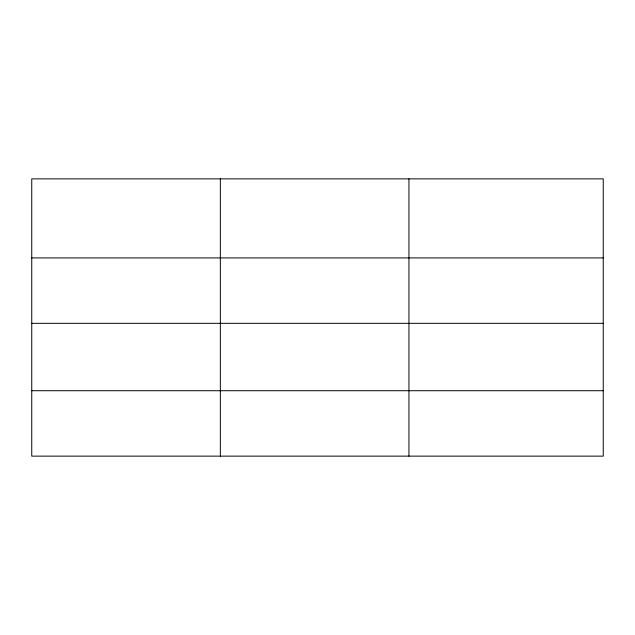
<?xml version="1.0" encoding="UTF-8"?>
<svg xmlns="http://www.w3.org/2000/svg" width="635" height="635" viewBox="0 0 635 635"><rect width="100%" height="100%" fill="white"/><g stroke="black" fill="none" stroke-linecap="round" stroke-linejoin="round"><path stroke-width="0.95" d="M603.25 323.326L603.25 178.864L31.75 178.864L31.75 456.136L603.25 456.136L603.25 323.326L31.75 323.326M31.75 257.913L603.25 257.913M31.75 390.723L603.25 390.723M408.94 178.864L408.94 456.136M220.345 178.864L220.345 456.136"/></g></svg>
